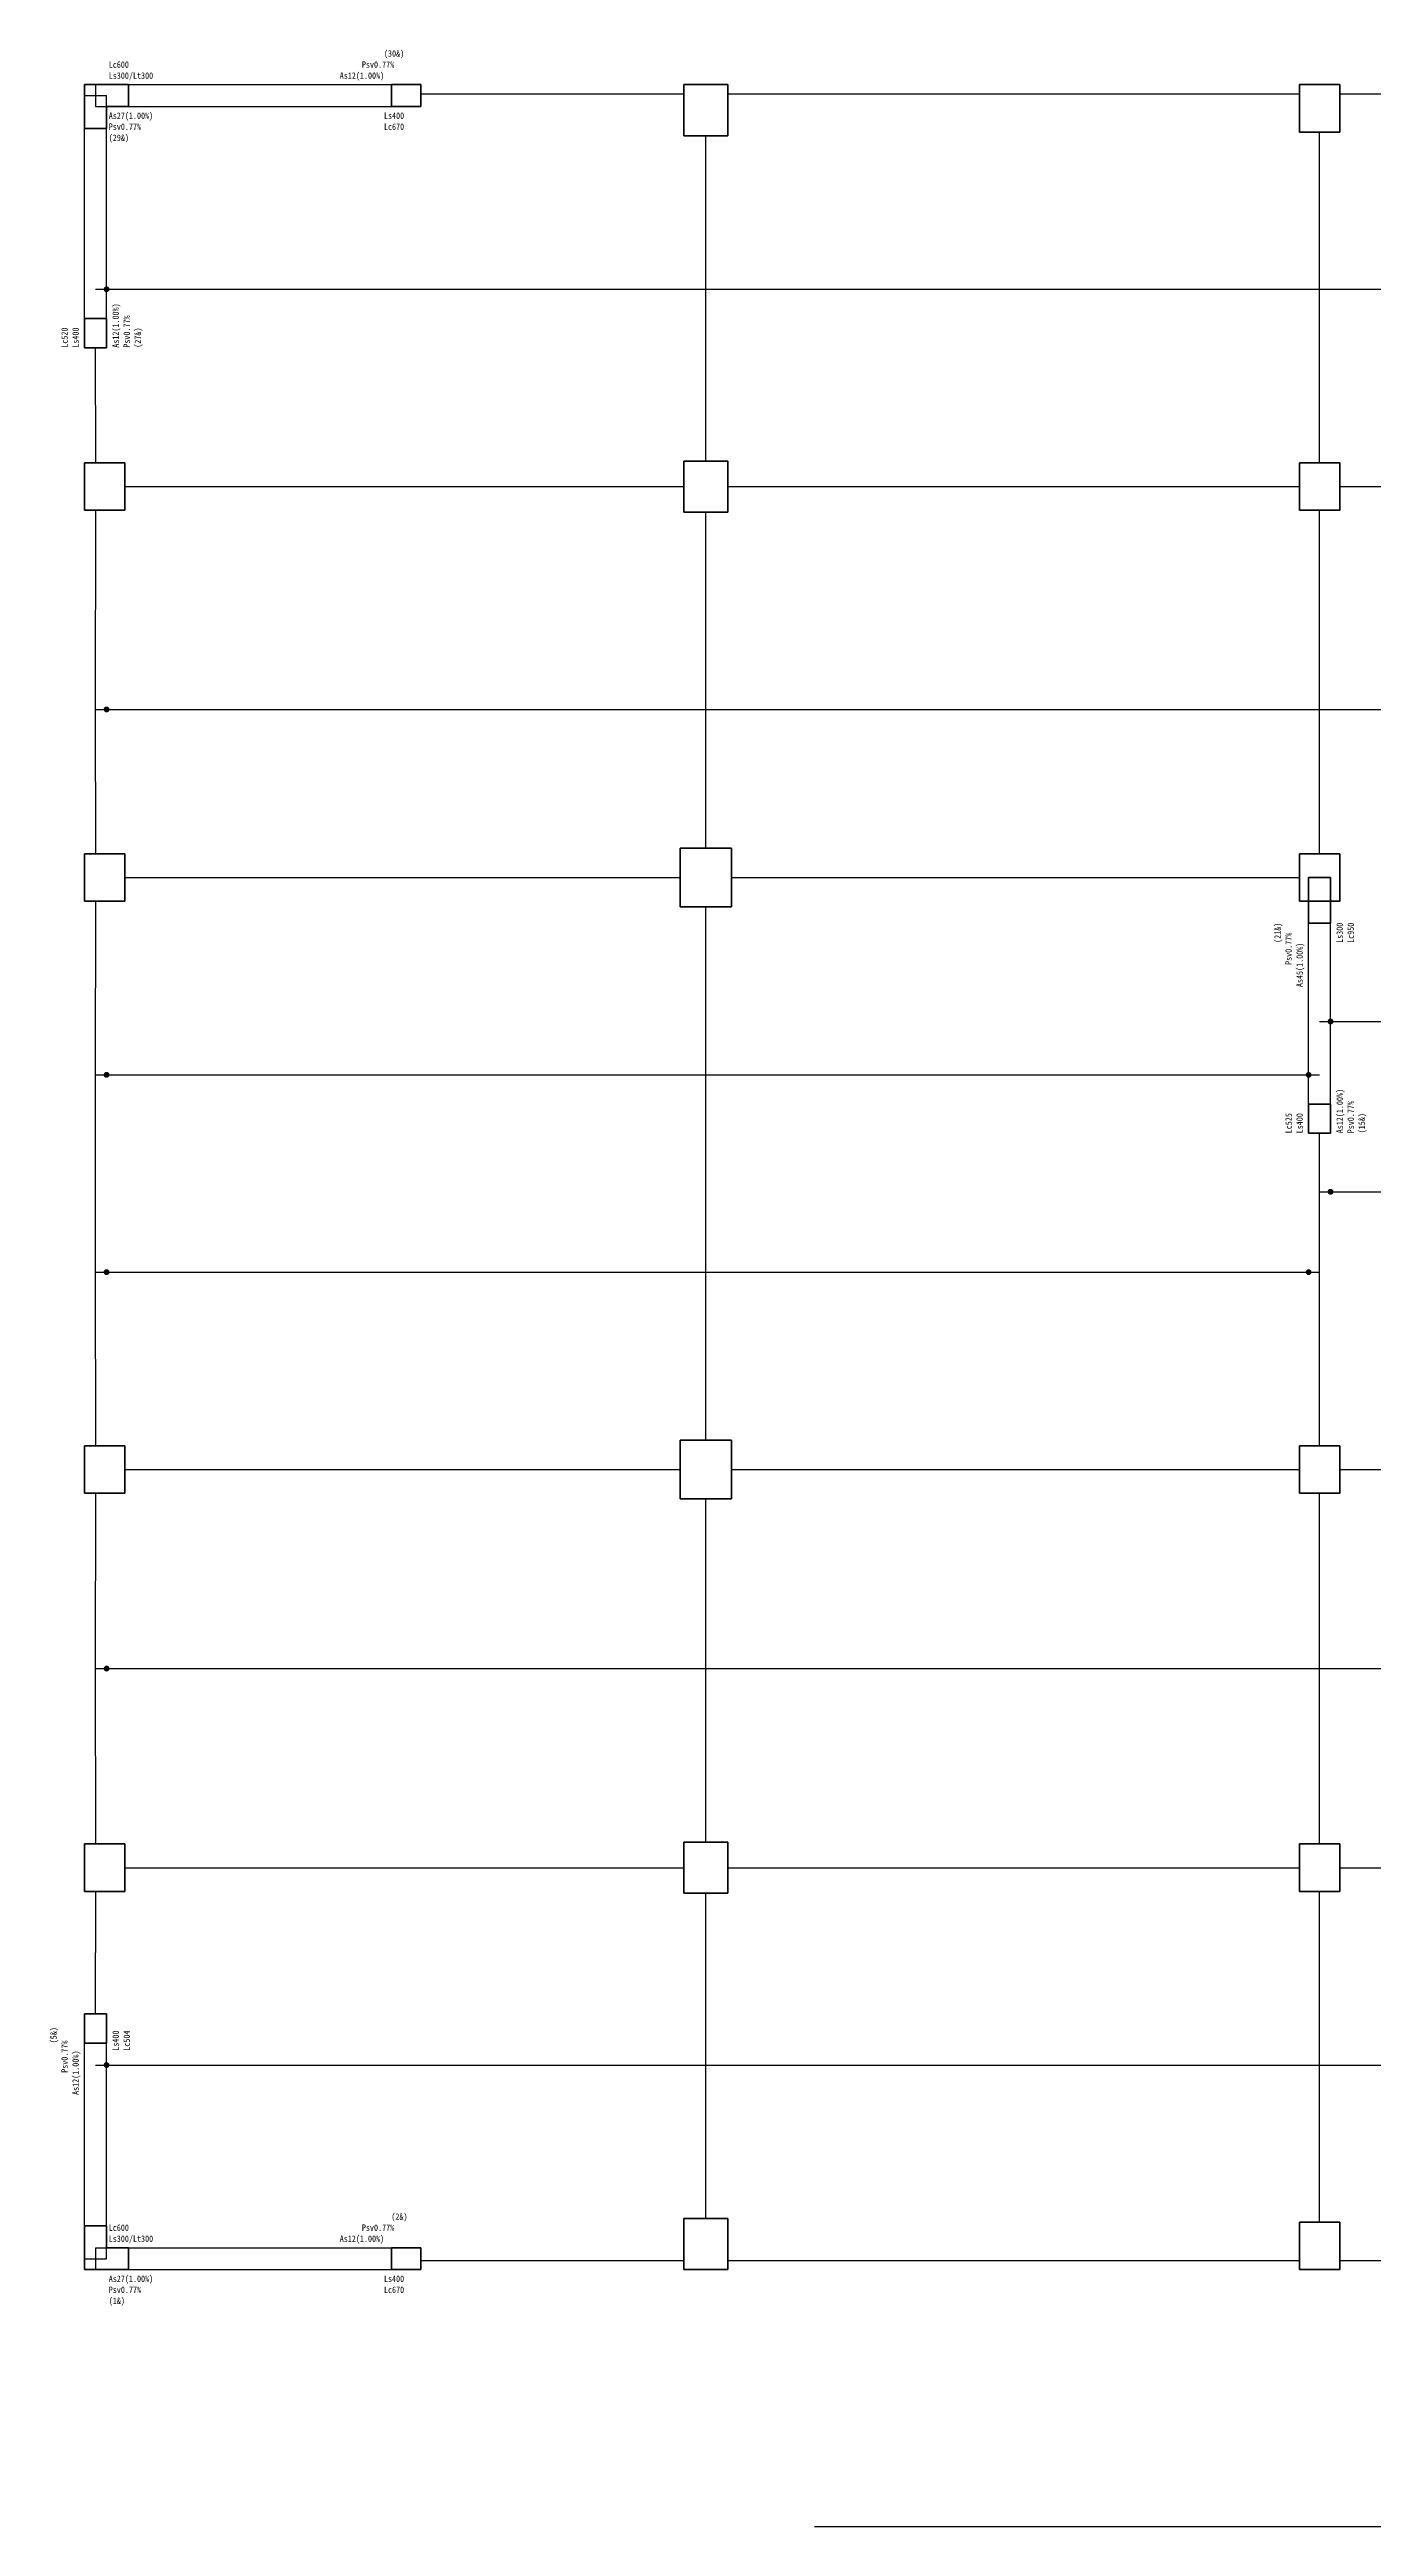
# Model space of a CAD drawing. Header units: millimetres. Extents: x -1455 to 850709, y 32926 to 221881.
# Drawn here: x 211019 to 229137, y 187986 to 221881 of the extents above; entities that cross this region are included whole.
import ezdxf
from ezdxf.enums import TextEntityAlignment as Align

# ---------------------------------------------------------------- set-up
doc = ezdxf.new("R2010")
doc.units = ezdxf.units.MM
for name, color, linetype, lineweight in [('层15100', 134, 'Continuous', 25), ('层15101', 52, 'Continuous', 25), ('层15103', 84, 'Continuous', 25), ('层15105', 6, 'Continuous', 25), ('层15200', 7, 'Continuous', 25), ('层15226', 7, 'Continuous', 25)]:
    doc.layers.add(name, color=color, linetype=linetype, lineweight=lineweight)
doc.styles.add('宋体', font='')
doc.styles.get('宋体').set_extended_font_data('宋体')

# ---------------------------------------------------------------- blocks, each defined once
blk = doc.blocks.new('5BY')
at = {"layer": '层15100'}
for p, q in [((16.1, 41.274), (19.7, 41.274)), ((20.3, 41.274), (28.125, 41.274)), ((28.675, 41.275), (33.7, 41.274)), ((20, 38.6), (20, 40.7)), ((28.4, 38.6), (28.4, 40.75)), ((11.65, 38.6), (20, 38.6)), ((20, 36.25), (20, 38.6)), ((20, 38.6), (28.4, 38.6)), ((28.4, 36.225), (28.4, 38.6)), ((28.4, 38.6), (34, 38.6)), ((12.05, 35.9), (19.7, 35.9)), ((20.3, 35.9), (28.125, 35.9)), ((28.675, 35.9), (31.4, 35.9)), ((11.65, 32.85), (11.651, 35.575)), ((20, 32.85), (20, 35.55)), ((28.4, 32.85), (28.4, 35.575)), ((11.651, 30.875), (11.65, 32.85)), ((20, 30.95), (20, 32.85)), ((28.4, 30.875), (28.4, 32.85)), ((12.05, 30.55), (19.65, 30.55)), ((20.35, 30.55), (28.125, 30.55)), ((11.65, 27.85), (11.651, 30.225)), ((20, 27.85), (20, 30.15)), ((28.4, 28.58), (31.375, 28.58)), ((11.65, 25.15), (11.65, 27.85)), ((20, 25.15), (20, 27.85)), ((28.4, 26.25), (28.4, 27.05)), ((28.4, 25.15), (28.4, 26.25)), ((11.651, 22.775), (11.65, 25.15)), ((20, 22.85), (20, 25.15)), ((28.4, 22.775), (28.4, 25.15)), ((12.05, 22.45), (19.65, 22.45)), ((20.35, 22.45), (28.125, 22.45)), ((11.65, 19.725), (11.651, 22.125)), ((20, 19.725), (20, 22.05)), ((28.4, 19.725), (28.4, 22.125)), ((11.651, 17.325), (11.65, 19.725)), ((20, 17.35), (20, 19.725)), ((28.4, 17.325), (28.4, 19.725)), ((12.05, 17), (19.7, 17)), ((20.3, 17), (28.125, 17)), ((28.675, 17), (33.7, 17)), ((20, 14.3), (20, 16.65)), ((28.4, 14.3), (28.4, 16.675)), ((11.65, 14.3), (20, 14.3)), ((20, 12.2), (20, 14.3)), ((20, 14.3), (28.4, 14.3)), ((28.4, 12.15), (28.4, 14.3)), ((28.4, 14.3), (34, 14.3)), ((16.1, 11.626), (19.7, 11.625)), ((20.3, 11.625), (28.125, 11.626)), ((28.675, 11.626), (33.7, 11.625))]:
    blk.add_line(p, q, dxfattribs=at)
at = {"layer": '层15100', "color": 2}
for p, q in [((11.651, 36.225), (11.65, 37.8)), ((28.675, 22.45), (31.375, 22.45)), ((11.65, 15), (11.651, 16.675))]:
    blk.add_line(p, q, dxfattribs=at)
at = {"layer": '层15100', "color": 4}
for p, q in [((11.65, 32.85), (20, 32.85)), ((20, 32.85), (28.4, 32.85)), ((28.4, 32.85), (31.4, 32.85)), ((11.65, 27.85), (20, 27.85)), ((20, 27.85), (28.4, 27.85)), ((28.4, 26.25), (31.375, 26.25)), ((11.65, 25.15), (20, 25.15)), ((20, 25.15), (28.4, 25.15)), ((11.65, 19.725), (20, 19.725)), ((20, 19.725), (28.4, 19.725)), ((28.4, 19.725), (31.4, 19.725))]:
    blk.add_line(p, q, dxfattribs=at)
at = {"layer": '层15100', "color": 1, "linetype": 'Continuous', "const_width": 0.04}
for points in [[(11.82, 38.6, 1), (11.78, 38.6, 1)], [(11.82, 32.85, 1), (11.78, 32.85, 1)], [(28.57, 28.58, 1), (28.53, 28.58, 1)], [(11.82, 27.85, 1), (11.78, 27.85, 1)], [(28.27, 27.85, 1), (28.23, 27.85, 1)], [(28.57, 26.25, 1), (28.53, 26.25, 1)], [(11.82, 25.15, 1), (11.78, 25.15, 1)], [(28.27, 25.15, 1), (28.23, 25.15, 1)], [(11.82, 19.725, 1), (11.78, 19.725, 1)], [(11.82, 14.3, 1), (11.78, 14.3, 1)]]:
    blk.add_lwpolyline(points, format="xyb", close=True, dxfattribs=at)
at = {"layer": '层15103'}
for p, q in [((11.65, 41.4), (16.1, 41.4)), ((11.65, 41.4), (11.65, 41.1)), ((16.1, 41.4), (16.1, 41.1)), ((11.5, 38.6), (11.5, 41.25)), ((11.5, 41.25), (11.8, 41.25)), ((11.65, 41.1), (16.1, 41.1)), ((11.8, 38.6), (11.8, 41.25)), ((11.5, 37.8), (11.5, 38.6)), ((11.8, 37.8), (11.8, 38.6)), ((11.5, 37.8), (11.8, 37.8)), ((28.25, 28.58), (28.25, 30.225)), ((28.55, 28.58), (28.55, 30.225)), ((28.25, 27.85), (28.25, 28.58)), ((28.55, 27.85), (28.55, 28.58)), ((28.25, 27.05), (28.25, 27.85)), ((28.55, 27.05), (28.55, 27.85)), ((28.25, 27.05), (28.55, 27.05)), ((11.5, 14.3), (11.5, 15)), ((11.5, 15), (11.8, 15)), ((11.8, 14.3), (11.8, 15)), ((11.5, 11.65), (11.5, 14.3)), ((11.8, 11.65), (11.8, 14.3)), ((11.5, 11.65), (11.8, 11.65)), ((11.65, 11.8), (16.1, 11.8)), ((11.65, 11.8), (11.65, 11.5)), ((16.1, 11.8), (16.1, 11.5)), ((11.65, 11.5), (16.1, 11.5))]:
    blk.add_line(p, q, dxfattribs=at)
at = {"layer": '层15200'}
blk.add_line((21.49, 7.986), (51.01, 7.986), dxfattribs=at)
at = {"layer": '层15226', "style": '宋体', "width": 0.8}
for s, p in [('Lc600', (11.83, 41.631)), ('Psv0.77%', (15.294, 41.631)), ('(30&)', (15.596, 41.782)), ('Ls300/Lt300', (11.83, 41.48)), ('As12(1.00%)', (14.991, 41.48)), ('(2&)', (15.697, 12.182)), ('Lc600', (11.83, 12.031)), ('Ls300/Lt300', (11.83, 11.88)), ('As12(1.00%)', (14.991, 11.88)), ('Psv0.77%', (15.294, 12.031))]:
    blk.add_text(s, height=0.0882, dxfattribs=at).set_placement(p)
for s, p in [('As27(1.00%)', (11.83, 41.02)), ('Ls400', (15.596, 41.02)), ('Psv0.77%', (11.83, 40.869)), ('(29&)', (11.83, 40.718)), ('Lc670', (15.596, 40.869)), ('As27(1.00%)', (11.83, 11.42)), ('Psv0.77%', (11.83, 11.269)), ('Ls400', (15.596, 11.42)), ('Lc670', (15.596, 11.269)), ('(1&)', (11.83, 11.118))]:
    blk.add_text(s, height=0.0882, dxfattribs=at).set_placement(p, align=Align.TOP_LEFT)
for s, rotation, p in [('As12(1.00%)', 89.9997, (11.88, 37.8)), ('Psv0.77%', 89.9997, (12.031, 37.8)), ('(27&)', 89.9997, (12.182, 37.8)), ('Ls300', 89.9998, (28.63, 29.656)), ('Lc950', 89.9998, (28.781, 29.656)), ('As12(1.00%)', 89.9997, (28.63, 27.05)), ('Psv0.77%', 89.9997, (28.781, 27.05)), ('(15&)', 89.9997, (28.932, 27.05)), ('Ls400', 89.9998, (11.88, 14.496)), ('Lc504', 89.9998, (12.031, 14.496))]:
    blk.add_text(s, height=0.0882, rotation=rotation, dxfattribs=at).set_placement(p, align=Align.TOP_LEFT)
for s, rotation, p in [('Lc520', 89.9997, (11.269, 37.8)), ('Ls400', 89.9997, (11.42, 37.8)), ('(21&)', 89.9998, (27.868, 29.656)), ('Psv0.77%', 89.9998, (28.019, 29.354)), ('As45(1.00%)', 89.9998, (28.17, 29.051)), ('Lc525', 89.9997, (28.019, 27.05)), ('Ls400', 89.9997, (28.17, 27.05)), ('(5&)', 89.9998, (11.118, 14.597)), ('Psv0.77%', 89.9998, (11.269, 14.194)), ('As12(1.00%)', 89.9998, (11.42, 13.891))]:
    blk.add_text(s, height=0.0882, rotation=rotation, dxfattribs=at).set_placement(p)
at = {"layer": '层15101'}
mesh = blk.add_polyface(dxfattribs=at)
corners = [(19.7, 40.7), (20.3, 40.7), (20.3, 40.7), (19.7, 40.7), (20.3, 40.7), (20.3, 41.4), (20.3, 41.4), (20.3, 40.7), (20.3, 41.4), (19.7, 41.4), (19.7, 41.4), (20.3, 41.4), (19.7, 41.4), (19.7, 40.7), (19.7, 40.7), (19.7, 41.4)]
mesh.append_faces([[corners[k] for k in face] for face in [(0, 1, 2, 3), (4, 5, 6, 7), (8, 9, 10, 11), (12, 13, 14, 15)]])
mesh = blk.add_polyface(dxfattribs=at)
corners = [(28.125, 40.75), (28.675, 40.75), (28.675, 40.75), (28.125, 40.75), (28.675, 40.75), (28.675, 41.4), (28.675, 41.4), (28.675, 40.75), (28.675, 41.4), (28.125, 41.4), (28.125, 41.4), (28.675, 41.4), (28.125, 41.4), (28.125, 40.75), (28.125, 40.75), (28.125, 41.4)]
mesh.append_faces([[corners[k] for k in face] for face in [(0, 1, 2, 3), (4, 5, 6, 7), (8, 9, 10, 11), (12, 13, 14, 15)]])
mesh = blk.add_polyface(dxfattribs=at)
corners = [(11.5, 35.575), (12.05, 35.575), (12.05, 35.575), (11.5, 35.575), (12.05, 35.575), (12.05, 36.225), (12.05, 36.225), (12.05, 35.575), (12.05, 36.225), (11.5, 36.225), (11.5, 36.225), (12.05, 36.225), (11.5, 36.225), (11.5, 35.575), (11.5, 35.575), (11.5, 36.225)]
mesh.append_faces([[corners[k] for k in face] for face in [(0, 1, 2, 3), (4, 5, 6, 7), (8, 9, 10, 11), (12, 13, 14, 15)]])
mesh = blk.add_polyface(dxfattribs=at)
corners = [(19.7, 35.55), (20.3, 35.55), (20.3, 35.55), (19.7, 35.55), (20.3, 35.55), (20.3, 36.25), (20.3, 36.25), (20.3, 35.55), (20.3, 36.25), (19.7, 36.25), (19.7, 36.25), (20.3, 36.25), (19.7, 36.25), (19.7, 35.55), (19.7, 35.55), (19.7, 36.25)]
mesh.append_faces([[corners[k] for k in face] for face in [(0, 1, 2, 3), (4, 5, 6, 7), (8, 9, 10, 11), (12, 13, 14, 15)]])
mesh = blk.add_polyface(dxfattribs=at)
corners = [(28.125, 35.575), (28.675, 35.575), (28.675, 35.575), (28.125, 35.575), (28.675, 35.575), (28.675, 36.225), (28.675, 36.225), (28.675, 35.575), (28.675, 36.225), (28.125, 36.225), (28.125, 36.225), (28.675, 36.225), (28.125, 36.225), (28.125, 35.575), (28.125, 35.575), (28.125, 36.225)]
mesh.append_faces([[corners[k] for k in face] for face in [(0, 1, 2, 3), (4, 5, 6, 7), (8, 9, 10, 11), (12, 13, 14, 15)]])
mesh = blk.add_polyface(dxfattribs=at)
corners = [(11.5, 30.225), (12.05, 30.225), (12.05, 30.225), (11.5, 30.225), (12.05, 30.225), (12.05, 30.875), (12.05, 30.875), (12.05, 30.225), (12.05, 30.875), (11.5, 30.875), (11.5, 30.875), (12.05, 30.875), (11.5, 30.875), (11.5, 30.225), (11.5, 30.225), (11.5, 30.875)]
mesh.append_faces([[corners[k] for k in face] for face in [(0, 1, 2, 3), (4, 5, 6, 7), (8, 9, 10, 11), (12, 13, 14, 15)]])
mesh = blk.add_polyface(dxfattribs=at)
corners = [(19.65, 30.15), (20.35, 30.15), (20.35, 30.15), (19.65, 30.15), (20.35, 30.15), (20.35, 30.95), (20.35, 30.95), (20.35, 30.15), (20.35, 30.95), (19.65, 30.95), (19.65, 30.95), (20.35, 30.95), (19.65, 30.95), (19.65, 30.15), (19.65, 30.15), (19.65, 30.95)]
mesh.append_faces([[corners[k] for k in face] for face in [(0, 1, 2, 3), (4, 5, 6, 7), (8, 9, 10, 11), (12, 13, 14, 15)]])
mesh = blk.add_polyface(dxfattribs=at)
corners = [(28.125, 30.225), (28.675, 30.225), (28.675, 30.225), (28.125, 30.225), (28.675, 30.225), (28.675, 30.875), (28.675, 30.875), (28.675, 30.225), (28.675, 30.875), (28.125, 30.875), (28.125, 30.875), (28.675, 30.875), (28.125, 30.875), (28.125, 30.225), (28.125, 30.225), (28.125, 30.875)]
mesh.append_faces([[corners[k] for k in face] for face in [(0, 1, 2, 3), (4, 5, 6, 7), (8, 9, 10, 11), (12, 13, 14, 15)]])
mesh = blk.add_polyface(dxfattribs=at)
corners = [(11.5, 22.125), (12.05, 22.125), (12.05, 22.125), (11.5, 22.125), (12.05, 22.125), (12.05, 22.775), (12.05, 22.775), (12.05, 22.125), (12.05, 22.775), (11.5, 22.775), (11.5, 22.775), (12.05, 22.775), (11.5, 22.775), (11.5, 22.125), (11.5, 22.125), (11.5, 22.775)]
mesh.append_faces([[corners[k] for k in face] for face in [(0, 1, 2, 3), (4, 5, 6, 7), (8, 9, 10, 11), (12, 13, 14, 15)]])
mesh = blk.add_polyface(dxfattribs=at)
corners = [(19.65, 22.05), (20.35, 22.05), (20.35, 22.05), (19.65, 22.05), (20.35, 22.05), (20.35, 22.85), (20.35, 22.85), (20.35, 22.05), (20.35, 22.85), (19.65, 22.85), (19.65, 22.85), (20.35, 22.85), (19.65, 22.85), (19.65, 22.05), (19.65, 22.05), (19.65, 22.85)]
mesh.append_faces([[corners[k] for k in face] for face in [(0, 1, 2, 3), (4, 5, 6, 7), (8, 9, 10, 11), (12, 13, 14, 15)]])
mesh = blk.add_polyface(dxfattribs=at)
corners = [(28.125, 22.125), (28.675, 22.125), (28.675, 22.125), (28.125, 22.125), (28.675, 22.125), (28.675, 22.775), (28.675, 22.775), (28.675, 22.125), (28.675, 22.775), (28.125, 22.775), (28.125, 22.775), (28.675, 22.775), (28.125, 22.775), (28.125, 22.125), (28.125, 22.125), (28.125, 22.775)]
mesh.append_faces([[corners[k] for k in face] for face in [(0, 1, 2, 3), (4, 5, 6, 7), (8, 9, 10, 11), (12, 13, 14, 15)]])
mesh = blk.add_polyface(dxfattribs=at)
corners = [(11.5, 16.675), (12.05, 16.675), (12.05, 16.675), (11.5, 16.675), (12.05, 16.675), (12.05, 17.325), (12.05, 17.325), (12.05, 16.675), (12.05, 17.325), (11.5, 17.325), (11.5, 17.325), (12.05, 17.325), (11.5, 17.325), (11.5, 16.675), (11.5, 16.675), (11.5, 17.325)]
mesh.append_faces([[corners[k] for k in face] for face in [(0, 1, 2, 3), (4, 5, 6, 7), (8, 9, 10, 11), (12, 13, 14, 15)]])
mesh = blk.add_polyface(dxfattribs=at)
corners = [(19.7, 16.65), (20.3, 16.65), (20.3, 16.65), (19.7, 16.65), (20.3, 16.65), (20.3, 17.35), (20.3, 17.35), (20.3, 16.65), (20.3, 17.35), (19.7, 17.35), (19.7, 17.35), (20.3, 17.35), (19.7, 17.35), (19.7, 16.65), (19.7, 16.65), (19.7, 17.35)]
mesh.append_faces([[corners[k] for k in face] for face in [(0, 1, 2, 3), (4, 5, 6, 7), (8, 9, 10, 11), (12, 13, 14, 15)]])
mesh = blk.add_polyface(dxfattribs=at)
corners = [(28.125, 16.675), (28.675, 16.675), (28.675, 16.675), (28.125, 16.675), (28.675, 16.675), (28.675, 17.325), (28.675, 17.325), (28.675, 16.675), (28.675, 17.325), (28.125, 17.325), (28.125, 17.325), (28.675, 17.325), (28.125, 17.325), (28.125, 16.675), (28.125, 16.675), (28.125, 17.325)]
mesh.append_faces([[corners[k] for k in face] for face in [(0, 1, 2, 3), (4, 5, 6, 7), (8, 9, 10, 11), (12, 13, 14, 15)]])
mesh = blk.add_polyface(dxfattribs=at)
corners = [(19.7, 11.5), (20.3, 11.5), (20.3, 11.5), (19.7, 11.5), (20.3, 11.5), (20.3, 12.2), (20.3, 12.2), (20.3, 11.5), (20.3, 12.2), (19.7, 12.2), (19.7, 12.2), (20.3, 12.2), (19.7, 12.2), (19.7, 11.5), (19.7, 11.5), (19.7, 12.2)]
mesh.append_faces([[corners[k] for k in face] for face in [(0, 1, 2, 3), (4, 5, 6, 7), (8, 9, 10, 11), (12, 13, 14, 15)]])
mesh = blk.add_polyface(dxfattribs=at)
corners = [(28.125, 11.5), (28.675, 11.5), (28.675, 11.5), (28.125, 11.5), (28.675, 11.5), (28.675, 12.15), (28.675, 12.15), (28.675, 11.5), (28.675, 12.15), (28.125, 12.15), (28.125, 12.15), (28.675, 12.15), (28.125, 12.15), (28.125, 11.5), (28.125, 11.5), (28.125, 12.15)]
mesh.append_faces([[corners[k] for k in face] for face in [(0, 1, 2, 3), (4, 5, 6, 7), (8, 9, 10, 11), (12, 13, 14, 15)]])
at = {"layer": '层15105'}
mesh = blk.add_polyface(dxfattribs=at)
corners = [(12.1, 41.1), (12.1, 41.4), (12.1, 41.4), (12.1, 41.1), (12.1, 41.4), (11.5, 41.4), (11.5, 41.4), (12.1, 41.4), (11.5, 41.4), (11.5, 40.8), (11.5, 40.8), (11.5, 41.4), (11.5, 40.8), (11.8, 40.8), (11.8, 40.8), (11.5, 40.8), (11.8, 40.8), (11.8, 41.1), (11.8, 41.1), (11.8, 40.8), (11.8, 41.1), (12.1, 41.1), (12.1, 41.1), (11.8, 41.1)]
mesh.append_faces([[corners[k] for k in face] for face in [(0, 1, 2, 3), (4, 5, 6, 7), (8, 9, 10, 11), (12, 13, 14, 15), (16, 17, 18, 19), (20, 21, 22, 23)]])
mesh = blk.add_polyface(dxfattribs=at)
corners = [(15.7, 41.4), (15.7, 41.1), (15.7, 41.1), (15.7, 41.4), (15.7, 41.1), (16.1, 41.1), (16.1, 41.1), (15.7, 41.1), (16.1, 41.1), (16.1, 41.4), (16.1, 41.4), (16.1, 41.1), (16.1, 41.4), (15.7, 41.4), (15.7, 41.4), (16.1, 41.4)]
mesh.append_faces([[corners[k] for k in face] for face in [(0, 1, 2, 3), (4, 5, 6, 7), (8, 9, 10, 11), (12, 13, 14, 15)]])
mesh = blk.add_polyface(dxfattribs=at)
corners = [(11.8, 38.2), (11.5, 38.2), (11.5, 38.2), (11.8, 38.2), (11.5, 38.2), (11.5, 37.8), (11.5, 37.8), (11.5, 38.2), (11.5, 37.8), (11.8, 37.8), (11.8, 37.8), (11.5, 37.8), (11.8, 37.8), (11.8, 38.2), (11.8, 38.2), (11.8, 37.8)]
mesh.append_faces([[corners[k] for k in face] for face in [(0, 1, 2, 3), (4, 5, 6, 7), (8, 9, 10, 11), (12, 13, 14, 15)]])
mesh = blk.add_polyface(dxfattribs=at)
corners = [(28.125, 30.875), (28.125, 30.225), (28.125, 30.225), (28.125, 30.875), (28.125, 30.225), (28.675, 30.225), (28.675, 30.225), (28.125, 30.225), (28.675, 30.225), (28.675, 30.875), (28.675, 30.875), (28.675, 30.225), (28.675, 30.875), (28.125, 30.875), (28.125, 30.875), (28.675, 30.875)]
mesh.append_faces([[corners[k] for k in face] for face in [(0, 1, 2, 3), (4, 5, 6, 7), (8, 9, 10, 11), (12, 13, 14, 15)]])
mesh = blk.add_polyface(dxfattribs=at)
corners = [(28.25, 29.925), (28.55, 29.925), (28.55, 29.925), (28.25, 29.925), (28.55, 29.925), (28.55, 30.55), (28.55, 30.55), (28.55, 29.925), (28.55, 30.55), (28.25, 30.55), (28.25, 30.55), (28.55, 30.55), (28.25, 30.55), (28.25, 29.925), (28.25, 29.925), (28.25, 30.55)]
mesh.append_faces([[corners[k] for k in face] for face in [(0, 1, 2, 3), (4, 5, 6, 7), (8, 9, 10, 11), (12, 13, 14, 15)]])
mesh = blk.add_polyface(dxfattribs=at)
corners = [(28.55, 27.45), (28.25, 27.45), (28.25, 27.45), (28.55, 27.45), (28.25, 27.45), (28.25, 27.05), (28.25, 27.05), (28.25, 27.45), (28.25, 27.05), (28.55, 27.05), (28.55, 27.05), (28.25, 27.05), (28.55, 27.05), (28.55, 27.45), (28.55, 27.45), (28.55, 27.05)]
mesh.append_faces([[corners[k] for k in face] for face in [(0, 1, 2, 3), (4, 5, 6, 7), (8, 9, 10, 11), (12, 13, 14, 15)]])
mesh = blk.add_polyface(dxfattribs=at)
corners = [(11.5, 14.6), (11.8, 14.6), (11.8, 14.6), (11.5, 14.6), (11.8, 14.6), (11.8, 15), (11.8, 15), (11.8, 14.6), (11.8, 15), (11.5, 15), (11.5, 15), (11.8, 15), (11.5, 15), (11.5, 14.6), (11.5, 14.6), (11.5, 15)]
mesh.append_faces([[corners[k] for k in face] for face in [(0, 1, 2, 3), (4, 5, 6, 7), (8, 9, 10, 11), (12, 13, 14, 15)]])
mesh = blk.add_polyface(dxfattribs=at)
corners = [(12.1, 11.5), (12.1, 11.8), (12.1, 11.8), (12.1, 11.5), (12.1, 11.8), (11.8, 11.8), (11.8, 11.8), (12.1, 11.8), (11.8, 11.8), (11.8, 12.1), (11.8, 12.1), (11.8, 11.8), (11.8, 12.1), (11.5, 12.1), (11.5, 12.1), (11.8, 12.1), (11.5, 12.1), (11.5, 11.5), (11.5, 11.5), (11.5, 12.1), (11.5, 11.5), (12.1, 11.5), (12.1, 11.5), (11.5, 11.5)]
mesh.append_faces([[corners[k] for k in face] for face in [(0, 1, 2, 3), (4, 5, 6, 7), (8, 9, 10, 11), (12, 13, 14, 15), (16, 17, 18, 19), (20, 21, 22, 23)]])
mesh = blk.add_polyface(dxfattribs=at)
corners = [(15.7, 11.8), (15.7, 11.5), (15.7, 11.5), (15.7, 11.8), (15.7, 11.5), (16.1, 11.5), (16.1, 11.5), (15.7, 11.5), (16.1, 11.5), (16.1, 11.8), (16.1, 11.8), (16.1, 11.5), (16.1, 11.8), (15.7, 11.8), (15.7, 11.8), (16.1, 11.8)]
mesh.append_faces([[corners[k] for k in face] for face in [(0, 1, 2, 3), (4, 5, 6, 7), (8, 9, 10, 11), (12, 13, 14, 15)]])

msp = doc.modelspace()

# ---------------------------------------------------------------- block references
at = {"xscale": 1000, "yscale": 1000, "zscale": 1000}
msp.add_blockref('5BY', (200000, 180000), dxfattribs=at)

doc.saveas('drawing.dxf')
